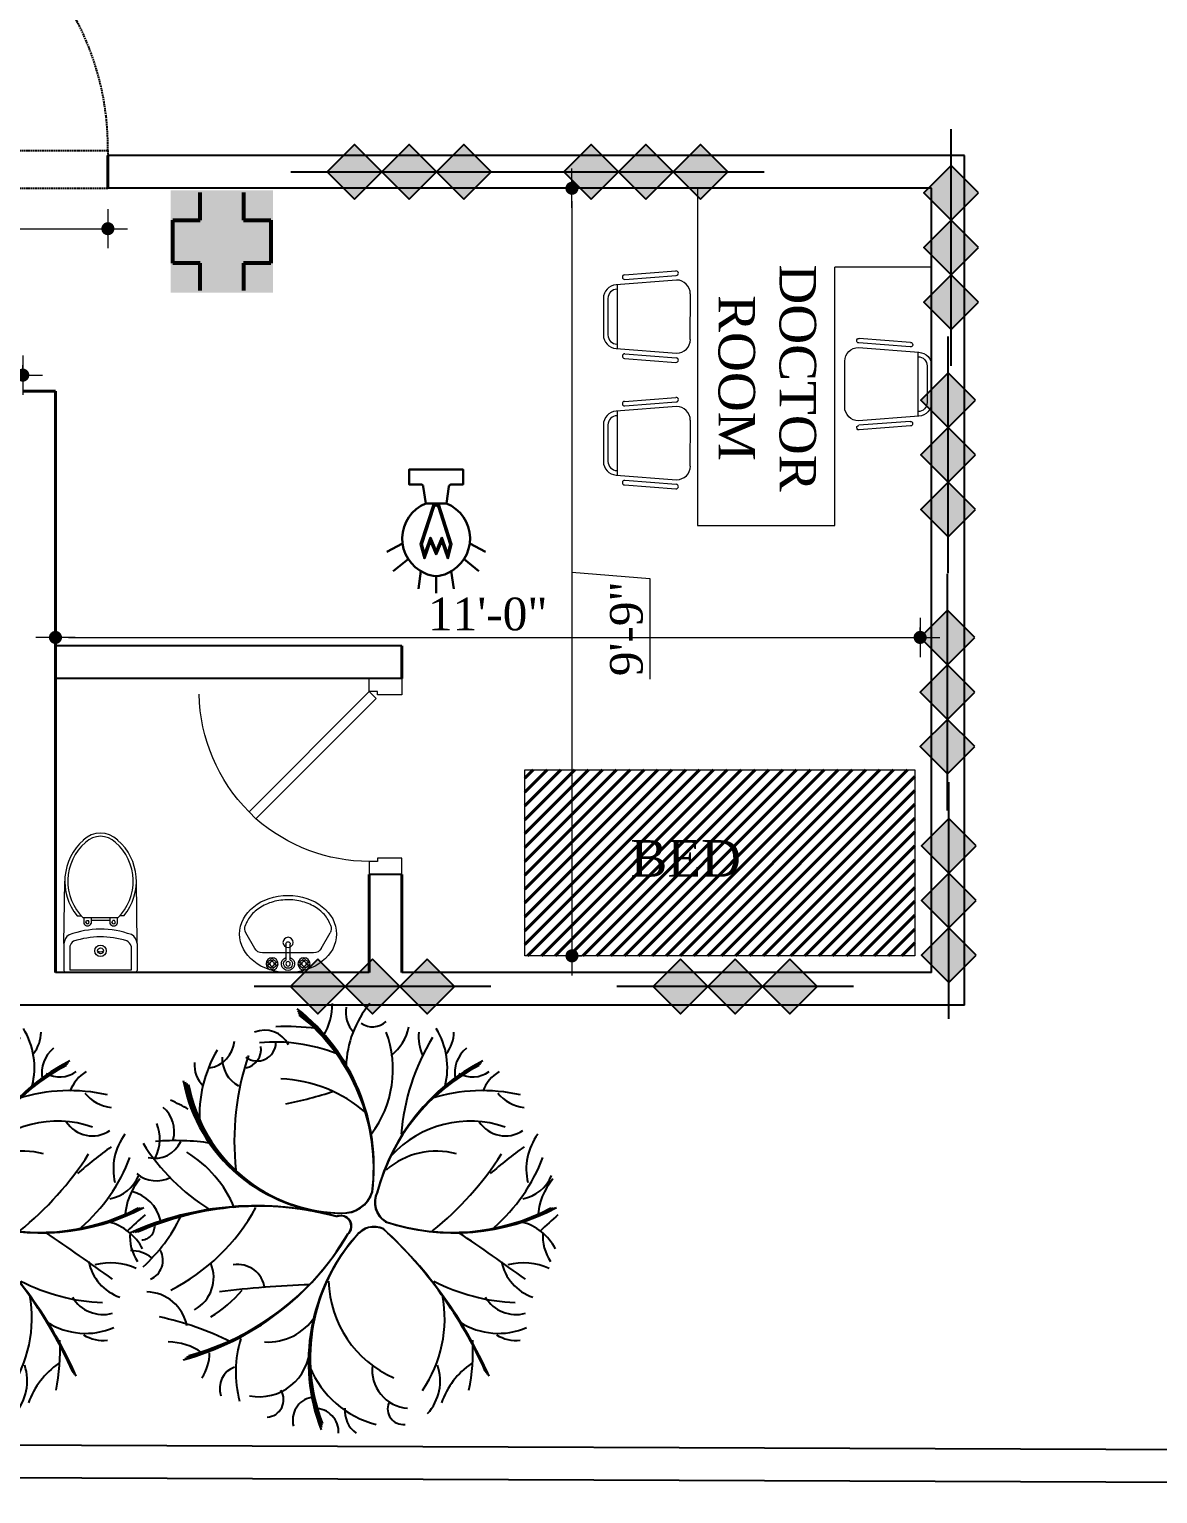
# Model space of a CAD drawing. Header units: inches. Extents: x -250485 to 735580, y -140410 to 288049.
# Drawn here: x 24086 to 24258.6, y 21187.9 to 21412 of the extents above; entities that cross this region are included whole.
import ezdxf

# ---------------------------------------------------------------- set-up
doc = ezdxf.new("R2010")
doc.units = ezdxf.units.IN
doc.header["$MEASUREMENT"] = 0
doc.header["$PDMODE"] = 35
doc.linetypes.add('DASH', pattern=[0.35, 0.25, -0.1])
doc.linetypes.add('HIDDEN', pattern=[0.375, 0.25, -0.125])
doc.layers.get('0').update_dxf_attribs({"lineweight": 0})
doc.layers.get('Defpoints').update_dxf_attribs({"lineweight": 0})
for name, color, linetype, lineweight in [('A column', 106, 'Continuous', 40), ('DIM 01', 250, 'Continuous', 9), ('DOOR', 222, 'Continuous', 0), ('Emergency Light', 251, 'Continuous', 15), ('Ferniture', 252, 'Continuous', 0), ('FUR', 36, 'Continuous', 0), ('FURNITURE', 144, 'Continuous', 0), ('Layer1', 134, 'Continuous', 0), ('LINK', 32, 'Continuous', 0), ('Text', 7, 'Continuous', 0), ('wall', 7, 'Continuous', 0)]:
    doc.layers.add(name, color=color, linetype=linetype, lineweight=lineweight)
for name, color, linetype in [('A site line', 7, 'Continuous'), ('bp door', 40, 'Continuous'), ('CAY', 94, 'Continuous'), ('fire rated wall', 7, 'Continuous')]:
    doc.layers.add(name, color=color, linetype=linetype)
doc.styles.add('ARCH', font='times.ttf')
doc.styles.add('REG', font='times.ttf')
doc.dimstyles.new('Dim-Pres', dxfattribs={"dimtxt": 5.5, "dimasz": 2, "dimexe": 1.5, "dimexo": 1.5, "dimgap": 1, "dimtad": 3, "dimdec": 0, "dimzin": 3, "dimdsep": 46, "dimlunit": 4, "dimtxsty": 'REG', "dimblk": 'point', "dimcen": 2, "dimclrd": 256, "dimclre": 256, "dimclrt": 7, "dimadec": 0, "dimazin": 0, "dimtfac": 0.75, "dimtdec": 0, "dimtmove": 1, "dimatfit": 3, "dimldrblk": 'point', "dimfxl": 0, "dimtolj": 1, "dimtzin": 0, "dimlwd": -1, "dimlwe": -1, "dimarcsym": 1})

# ---------------------------------------------------------------- blocks, each defined once
blk = doc.blocks.new('A$C4DAA3A9E')
at = {"layer": 'CAY'}
for centre, radius, start, end in [((233.9, 730.9), 109.1, 329.6891, 359.8631), ((414.6, 715.8), 49, 169.6778, 223.7113), ((541.4, 618.6), 175.1, 140.203, 178.1947), ((71.6, 452.8), 342.2, 352.9874, 51.7609), ((74.9, 451.9), 338.7, 352.9874, 51.7609), ((78.1, 451.1), 335.3, 352.9874, 51.7609), ((81.4, 450.2), 331.9, 352.9874, 51.7609), ((411.4, 724.8), 33.8, 234.9321, 313.2415), ((228.1, 640.1), 45.2, 26.989, 112.3536), ((264.2, 307.9), 383.6, 82.3394, 92.5468), ((263.1, 618.6), 182.9, 322.96, 20.2784), ((393.7, 706.1), 80.7, 307.7862, 349.2541), ((824.5, 481.2), 365.3, 148.3668, 175.7309), ((568.6, 674.3), 79, 174.4694, 203.8776), ((411.5, 621.6), 127, 345.8794, 31.5271), ((489, 682.7), 60.7, 322.1243, 359.3062), ((341.3, 539.1), 224.4, 149.9473, 183.1746), ((125.8, 671.6), 51.2, 279.4268, 354.5402), ((215.2, 664.9), 32, 233.1624, 357.7775), ((189.1, 653.1), 32.8, 282.1401, 7.8919), ((246.9, 387.5), 277.5, 68.3223, 95.6759), ((605.2, 612.4), 54.3, 129.1335, 190.2094), ((158.4, 626.3), 49.9, 175.5863, 225.7076), ((210.3, 638.2), 54.8, 178.8709, 240.3726), ((635.1, 496.2), 458.7, 161.4244, 186.0955), ((748.9, 321.9), 341.2, 117.2325, 165.0827), ((752.5, 321.4), 344.8, 117.2325, 165.0827), ((756, 320.9), 348.3, 117.2325, 165.0827), ((759.6, 320.4), 351.8, 117.2325, 165.0827), ((360.9, 650.5), 276.1, 190.6009, 269.3889), ((244.3, 364.1), 238.9, 49.1819, 87.2866), ((581.4, 653.1), 47.3, 240.5921, 306.2228), ((664.1, 555.6), 70.4, 122.4262, 158.3906), ((361.3, 647.7), 273.3, 190.6009, 269.3889), ((361.7, 644.9), 270.6, 190.6009, 269.3889), ((362, 642.1), 267.8, 190.6009, 269.3889), ((136.6, 1209.1), 661.3, 281.1188, 288.3767), ((598.3, 290.9), 291.6, 77.262, 107.3482), ((675.6, 619.6), 65.9, 218.6858, 264.1882), ((19.9, 513), 54.3, 345.3935, 49.1598), ((-77.4, 244.2), 353.4, 60.2465, 65.6779), ((-23.3, 500.2), 73, 334.5437, 21.2377), ((577.1, 348.7), 182, 70.8016, 137.4059), ((637.2, 559.4), 53.8, 213.4834, 303.4407), ((771.5, 449.1), 98.9, 143.1596, 193.4123), ((319.9, 679.6), 352, 211.9729, 238.1646), ((41.1, 515.8), 48.3, 256.5299, 336.109), ((75.6, 68.3), 429.2, 81.8669, 94.4128), ((-15.3, 300.7), 209.2, 23.3346, 57.9119), ((519.4, 351.9), 127.8, 74.3184, 131.5501), ((164.8, 774), 553.6, 309.0384, 327.2993), ((1162.8, -194), 841.3, 125.9438, 130.9474), ((421.8, 575.7), 298.9, 310.986, 339.046), ((43.9, 480.6), 51.4, 229.7012, 298.2141), ((654.7, 463.9), 66.2, 280.529, 337.3262), ((799.3, 362.7), 107.1, 139.4516, 176.9574), ((-13.9, 345.9), 67.1, 14.1637, 76.1762), ((360.8, 427.3), 53, 266.8678, 342.0261), ((361.2, 426.7), 52.4, 266.8678, 342.0261), ((361.6, 426.2), 51.9, 266.8678, 342.0261), ((362, 425.6), 51.4, 266.8678, 342.0261), ((453.6, 392.5), 38.6, 153.4198, 238.7288), ((454.1, 392.7), 38.9, 153.4198, 238.7288), ((454.7, 393), 39.3, 153.4198, 238.7288), ((455.2, 393.2), 39.7, 153.4198, 238.7288), ((212.8, -131.7), 518.4, 74.7272, 114.2407), ((214.7, -126.7), 513.2, 74.7272, 114.2407), ((216.6, -121.7), 508, 74.7272, 114.2407), ((218.5, -116.7), 502.8, 74.7272, 114.2407), ((-86.9, 549), 342.6, 296.9256, 331.1328), ((546.2, 703.4), 361.9, 251.8683, 297.7415), ((547.7, 706.9), 365.6, 251.8683, 297.7415), ((549.2, 710.3), 369.3, 251.8683, 297.7415), ((550.7, 713.8), 373, 251.8683, 297.7415), ((18.2, 351.6), 22.8, 272.5206, 11.746), ((-165, 489.4), 278, 312.0902, 334.1864), ((356.8, 351.8), 18.2, 310.1971, 114.2093), ((357.3, 352), 18, 310.1971, 114.2093), ((357.7, 352.1), 17.8, 310.1971, 114.2093), ((358.2, 352.3), 17.6, 310.1971, 114.2093), ((414.1, 313.4), 37.4, 64.1571, 144.9717), ((413.9, 314), 37, 64.1571, 144.9717), ((413.8, 314.5), 36.6, 64.1571, 144.9717), ((413.7, 315.1), 36.2, 64.1571, 144.9717), ((643.5, 273.5), 88.3, 26.9787, 76.13), ((1137.4, -105.9), 629.8, 130.7293, 134.4144), ((-31.7, 572.8), 464, 285.1321, 329.5976), ((-27.3, 570.7), 459.4, 285.1321, 329.5976), ((-23, 568.7), 454.7, 285.1321, 329.5976), ((-18.7, 566.6), 450.1, 285.1321, 329.5976), ((624, 121.4), 321.6, 138.4124, 201.0212), ((621.8, 123.9), 318.3, 138.4124, 201.0212), ((619.5, 126.4), 315.1, 138.4124, 201.0212), ((617.3, 128.8), 311.9, 138.4124, 201.0212), ((-64.8, -189.9), 730.3, 23.8645, 47.4059), ((-69.6, -195.7), 737.8, 23.8645, 47.4059), ((-74.4, -201.4), 745.3, 23.8645, 47.4059), ((-79.2, -207.2), 752.9, 23.8645, 47.4059), ((-1448.8, -2642.1), 3595.4, 53.8701, 56.0677), ((776.9, 334.9), 76.2, 175.4194, 213.9888), ((0.6, 252.3), 58.2, 52.2518, 90.5793), ((19.4, 294.3), 35.6, 294.2905, 27.1401), ((78.9, 264.9), 62.4, 298.4802, 22.9503), ((182.7, 241.3), 45.6, 6.6356, 100.1339), ((709.4, 307.4), 80.2, 190.9007, 251.4542), ((668, 185.5), 104.1, 65.2459, 104.8545), ((359.8, -1414.7), 1668.3, 91.8959, 97.1824), ((520.5, 263.1), 183.9, 181.3599, 246.59), ((667.2, 553), 331, 242.7285, 267.7139), ((25.8, 169.2), 71.3, 10.8837, 88.4892), ((21.2, 386.1), 220.7, 301.4635, 319.756), ((316.7, 195.3), 217.3, 325.7693, 10.3731), ((655.2, 262.9), 61, 211.0778, 285.1312), ((-51.2, -281.9), 490.1, 63.1155, 78.2042), ((233.1, 251.5), 96.4, 266.9392, 326.2045), ((625.5, 292), 122.1, 237.7409, 293.0103), ((63.4, 54), 101.3, 55.0521, 89.7129), ((365.6, 104.5), 186.9, 162.2918, 195.4173), ((233.3, 141.6), 348.7, 348.6722, 2.7521), ((655.4, 221), 63.1, 238.0882, 276.4822), ((58, 136.6), 76.2, 326.3348, 0.2761), ((219.1, 147.8), 85.6, 258.7357, 358.8497), ((189.9, 76.4), 38.5, 109.7766, 198.8384), ((458.6, 176.9), 166.8, 202.6674, 255.758), ((475.8, 107.5), 65.1, 172.8016, 265.6564), ((443.2, 89.1), 83.1, 317.9446, 18.6273), ((657.5, 6.1), 137, 124.7312, 160.552), ((230.2, 57.3), 30, 273.9337, 31.7343), ((315, 22.4), 39.4, 102.0332, 195.0071), ((463.5, 41.6), 26.6, 157.6352, 276.6969), ((313.1, 2), 40.6, 357.1864, 89.859), ((411.9, 38.4), 47.7, 174.9157, 233.527)]:
    blk.add_arc(centre, radius, start, end, dxfattribs=at)
blk = doc.blocks.new('30 door')
at = {"layer": 'DOOR'}
blk.add_lwpolyline([(-5, 28), (-5, 30), (0, 30), (0, 27.5), (-3.75, 27.5), (-3.75, 28), (-5, 28, 0.181643), (-22.32, 21.45), (-23.38, 20.38), (-5, 2), (-5, 0), (0, 0), (0, 2.5), (-3.75, 2.5), (-3.75, 2), (-5, 2), (-3.94, 3.06), (-22.32, 21.45), (-23.38, 20.38, 0.194724), (-31, 2.42, 0.196084)], format="xyb", dxfattribs=at)
blk = doc.blocks.new('A$C03734933')
at = {"layer": 'FURNITURE', "color": 0, "lineweight": 13}
for p, q in [((-17.03, -0.59), (-8.24, 6.47)), ((-6.99, 4.91), (-17.34, -3.4)), ((-16.41, -1.37), (-7.62, 5.69)), ((2.82, -4.13), (-2.82, 4.13)), ((-17.16, -3.25), (-9.25, -14.81)), ((-17.94, -7.43), (-13.43, -14.02)), ((-17.11, -6.87), (-12.6, -13.46)), ((-9.45, -14.93), (2.04, -8.3)), ((-7.22, -14.79), (2.54, -9.16)), ((-6.72, -15.66), (3.04, -10.03))]:
    blk.add_line(p, q, dxfattribs=at)
for centre, radius, start, end in [((-7.93, 6.08), 0.5, 308.7694, 128.7694), ((-5.3, 2.43), 3, 34.3706, 124.3706), ((-16.72, -0.98), 0.5, 128.7694, 308.7694), ((-15.46, -5.74), 3, 128.7694, 214.3706), ((-15.46, -5.74), 2, 124.3706, 214.3706), ((0.35, -5.82), 3, 304.3706, 34.3706), ((2.79, -9.6), 0.5, 299.9719, 119.9719), ((-10.95, -12.33), 3, 214.3706, 299.9719), ((-10.95, -12.33), 2, 214.3706, 304.3706), ((-6.97, -15.23), 0.5, 119.9719, 299.9719)]:
    blk.add_arc(centre, radius, start, end, dxfattribs=at)
blk = doc.blocks.new('A$C2EF268AB')
at = {"layer": 'FURNITURE', "color": 0, "lineweight": 13}
blk.add_blockref('A$C03734933', (15.46, 5.74), dxfattribs=at)
blk = doc.blocks.new('wc 2')
at = {"layer": 'Ferniture', "color": 8, "ltscale": 60}
for p, q in [((-39862.4, -30790.29), (-39862.4, -30776.96)), ((-39856.86, -30776.64), (-39861.98, -30776.64)), ((-39856.86, -30776.64), (-39844.93, -30776.8)), ((-39857.36, -30777.76), (-39861.95, -30777.76)), ((-39861.95, -30789.48), (-39861.95, -30777.76)), ((-39851.55, -30779.18), (-39851.55, -30779.94)), ((-39851.93, -30780.44), (-39853, -30780.44)), ((-39851.93, -30781.84), (-39853, -30781.84)), ((-39852.84, -30780.8), (-39852.43, -30780.96)), ((-39852.84, -30781.48), (-39852.43, -30781.32)), ((-39852.43, -30780.96), (-39852.43, -30781.32)), ((-39852.4, -30785.44), (-39852.4, -30781.86)), ((-39851.93, -30786.94), (-39851.93, -30780.3)), ((-39851.93, -30785.44), (-39853, -30785.44)), ((-39851.93, -30786.84), (-39853, -30786.84)), ((-39852.84, -30785.81), (-39852.43, -30785.96)), ((-39852.84, -30786.48), (-39852.43, -30786.32)), ((-39852.43, -30786.32), (-39852.43, -30785.96)), ((-39851.55, -30788.11), (-39851.55, -30787.3)), ((-39856.86, -30790.61), (-39861.98, -30790.61)), ((-39857.36, -30789.48), (-39861.95, -30789.48)), ((-39856.86, -30790.61), (-39844.93, -30790.48))]:
    blk.add_line(p, q, dxfattribs=at)
for radius in [1.1, 0.567]:
    blk.add_circle((-39858.22, -30783.63), radius, dxfattribs=at)
for centre, radius, start, end in [((-39862, -30777.05), 0.41, 87.0582, 167.1306), ((-39856.94, -30778.69), 2.06, 31.6681, 87.7892), ((-39844.93, -30787.23), 10.43, 40.9687, 129.423), ((-39857.86, -30779.46), 1.77, 34.051, 73.7678), ((-39872.29, -30783.68), 16.73, 342.7153, 18.1507), ((-39871.18, -30783.65), 17.09, 339.8262, 20.6699), ((-39844.93, -30787.2), 9.83, 40.9687, 135.4439), ((-39852.69, -30781.14), 0.767, 114.4787, 245.5213), ((-39852.69, -30781.14), 0.368, 114.2847, 245.7153), ((-39840.42, -30783.62), 4.09, 315.423, 44.577), ((-39840.42, -30783.62), 4.69, 315.423, 44.577), ((-39857.43, -30783.63), 0.973, 144.3819, 215.6181), ((-39852.69, -30786.14), 0.767, 114.4787, 245.5213), ((-39852.69, -30786.14), 0.368, 114.2847, 245.7153), ((-39844.93, -30780.05), 9.83, 224.5561, 319.0313), ((-39844.93, -30780.05), 10.43, 230.577, 319.0313), ((-39862, -30790.2), 0.41, 192.8694, 272.9418), ((-39857.86, -30787.78), 1.77, 286.2322, 330.6835), ((-39856.94, -30788.55), 2.06, 272.2108, 331.1884)]:
    blk.add_arc(centre, radius, start, end, dxfattribs=at)
blk = doc.blocks.new('wb')
at = {"layer": 'Ferniture', "color": 8}
for p, q in [((-20.12, -248.478), (-20.0437, -248.4353)), ((-20.1974, -248.5518), (-20.1974, -248.5461)), ((-20.1921, -248.5519), (-20.1921, -248.5461)), ((-20.1419, -248.5153), (-20.1419, -248.7639)), ((-20.205, -248.5595), (-20.2108, -248.5595)), ((-20.2051, -248.5648), (-20.2108, -248.5648)), ((-20.1974, -248.5724), (-20.1974, -248.5782)), ((-20.1921, -248.5724), (-20.1921, -248.5782)), ((-20.1845, -248.5595), (-20.1787, -248.5595)), ((-20.1845, -248.5648), (-20.1787, -248.5648)), ((-20.1763, -248.6289), (-20.0986, -248.6289)), ((-20.0986, -248.6503), (-20.1763, -248.6503)), ((-20.205, -248.7144), (-20.2108, -248.7144)), ((-20.2051, -248.7198), (-20.2108, -248.7198)), ((-20.1974, -248.7068), (-20.1974, -248.7011)), ((-20.1974, -248.7273), (-20.1974, -248.7331)), ((-20.1921, -248.7069), (-20.1921, -248.7011)), ((-20.1921, -248.7274), (-20.1921, -248.7331)), ((-20.1845, -248.7144), (-20.1787, -248.7144)), ((-20.1845, -248.7198), (-20.1787, -248.7198)), ((-20.12, -248.8012), (-20.0437, -248.8439))]:
    blk.add_line(p, q, dxfattribs=at)
for centre, radius in [((-20.1948, -248.5621), 0.0294), ((-20.1948, -248.5621), 0.0107), ((-20.1948, -248.5408), 0.00597), ((-20.2161, -248.5621), 0.00597), ((-20.1948, -248.5835), 0.00597), ((-20.1734, -248.5621), 0.00597), ((-20.0907, -248.6396), 0.0247), ((-20.1948, -248.7171), 0.0294), ((-20.1948, -248.6396), 0.0107), ((-20.1948, -248.6957), 0.00597), ((-20.2161, -248.7171), 0.00597), ((-20.1948, -248.7171), 0.0107), ((-20.1948, -248.7385), 0.00597), ((-20.1734, -248.7171), 0.00597)]:
    blk.add_circle(centre, radius, dxfattribs=at)
for centre, radius, start, end in [((-20.0992, -248.5153), 0.0427, 119.2338, 180), ((-20.0229, -248.4726), 0.0427, 72.15281, 119.2338), ((-20.1948, -248.5621), 0.0214, 105.7907, 164.7593), ((-20.1948, -248.5621), 0.0214, 16.0953, 73.7658), ((-20.1948, -248.6396), 0.0321, 19.6397, 340.3486), ((-20.1948, -248.6396), 0.0214, 30.2446, 329.6569), ((-20.1948, -248.5621), 0.0214, 195.92113, 253.55875), ((-20.1948, -248.5621), 0.0214, 285.9116, 343.88), ((-20.0986, -248.6396), 0.0107, 270, 90), ((-20.1948, -248.7171), 0.0214, 105.9116, 163.88), ((-20.1948, -248.7171), 0.0214, 196.09531, 253.76578), ((-20.1948, -248.7171), 0.0214, 285.7907, 344.7593), ((-20.1948, -248.7171), 0.0214, 15.9211, 73.5587), ((-20.0992, -248.7639), 0.0427, 180, 240.7662), ((-20.0229, -248.8066), 0.0427, 240.7662, 287.83845)]:
    blk.add_arc(centre, radius, start, end, dxfattribs=at)
at = {"layer": 'Ferniture', "color": 8, "extrusion": (0, 0, -1)}
blk.add_ellipse((-20.0499, -248.6396), major_axis=(0, 0.2354), ratio=0.797168, dxfattribs=at)
at = {"layer": 'Ferniture', "color": 8}
blk.add_open_spline([(-20.0098, -248.4319), (-20.0094, -248.4321), (-20.0091, -248.4322), (-19.9901, -248.4385), (-19.972, -248.4489), (-19.9395, -248.4777), (-19.9251, -248.496), (-19.9021, -248.5383), (-19.8936, -248.5623), (-19.8837, -248.6127), (-19.8824, -248.6391), (-19.8872, -248.6907), (-19.8933, -248.7159), (-19.912, -248.7617), (-19.9246, -248.7824), (-19.9542, -248.8164), (-19.9713, -248.8297), (-19.9961, -248.8422), (-20.0029, -248.845), (-20.0098, -248.8473)], degree=3, knots=[6.534436, 6.534436, 6.534436, 6.534436, 6.540906, 6.540906, 6.898183, 6.898183, 7.255461, 7.255461, 7.612738, 7.612738, 7.970015, 7.970015, 8.327293, 8.327293, 8.68457, 8.68457, 9.041847, 9.041847, 9.173596, 9.173596, 9.173596, 9.173596], dxfattribs=at)
blk = doc.blocks.new('bfg')
at = {"layer": 'fire rated wall'}
h = blk.add_hatch(color=1, dxfattribs=at)
h.dxf.hatch_style = 1
h.paths.add_polyline_path([(9432308.67, -5613534.51), (9432321.43, -5613547.26), (9432334.18, -5613534.51)])
h.paths.add_polyline_path([(9432334.18, -5613534.51), (9432321.43, -5613521.75), (9432308.67, -5613534.51)])
h.paths.add_polyline_path([(9432334.18, -5613534.51), (9432359.68, -5613534.51), (9432346.93, -5613521.75)])
h.paths.add_polyline_path([(9432334.18, -5613534.51), (9432346.93, -5613547.26), (9432359.68, -5613534.51)])
at = {"layer": 'fire rated wall', "color": 1, "elevation": 0}
for points in [[(9432321.43, -5613547.26), (9432334.18, -5613534.51), (9432321.43, -5613521.75), (9432308.67, -5613534.51)], [(9432346.93, -5613547.26), (9432359.68, -5613534.51), (9432346.93, -5613521.75), (9432334.18, -5613534.51)]]:
    blk.add_lwpolyline(points, close=True, dxfattribs=at)
blk.add_lwpolyline([(9432291.67, -5613534.51), (9432376.69, -5613534.51)], dxfattribs=at)
blk = doc.blocks.new('3HR RATE')
at = {"layer": 'fire rated wall', "xscale": 1.292997314696549, "yscale": 1.292997314696549, "zscale": 1.292997314696549}
for p in [(-12191616.17, 7245476.71), (-12191583.19, 7245476.71)]:
    blk.add_blockref('bfg', p, dxfattribs=at)
blk = doc.blocks.new('fddfgdgfsg')
at = {"ltscale": 100000}
h = blk.add_hatch(color=1, dxfattribs=at)
h.paths.add_polyline_path([(2091.9, -12378.98), (2096.33, -12383.41), (2100.73, -12379), (2100.72, -12378.98), (2100.73, -12378.97), (2096.32, -12374.56)])
h.paths.add_polyline_path([(2105.14, -12383.41), (2109.56, -12378.98), (2105.14, -12374.56), (2100.73, -12378.97), (2100.75, -12378.98), (2100.73, -12379)])
at = {"layer": 'bp door', "color": 1, "linetype": 'DASH'}
for p, q in [((2117.32, -12362.64, -9.7), (2072.61, -12362.64, -9.7)), ((2072.61, -12368.4, -9.7), (2072.61, -12362.64, -9.7)), ((2117.32, -12368.4, -9.7), (2072.61, -12368.4, -9.7))]:
    blk.add_line(p, q, dxfattribs=at)
at = {"layer": 'bp door', "color": 1, "elevation": -9.7}
for points in [[(2117.32, -12368.4), (2118.55, -12368.4), (2118.55, -12370.87), (2120.61, -12370.87), (2120.61, -12362.64), (2117.32, -12362.64)], [(2116.08, -12410.64), (2118.55, -12410.64), (2118.55, -12368.4), (2116.08, -12368.4)], [(2100.75, -12378.98), (2096.32, -12374.56), (2091.9, -12378.98), (2096.33, -12383.41)], [(2109.56, -12378.98), (2105.14, -12374.56), (2100.72, -12378.98), (2105.14, -12383.41)]]:
    blk.add_lwpolyline(points, close=True, dxfattribs=at)
at = {"layer": 'bp door', "color": 1, "linetype": 'DASH'}
blk.add_arc((2114.39, -12368.89, -9.7), 41.79, 179.3284, 272.3206, dxfattribs=at)
blk = doc.blocks.new('dot')
at = {"color": 4}
for p, q in [((0, 1.5), (0, -1.5)), ((-1.5, 0), (1.5, 0))]:
    blk.add_line(p, q, dxfattribs=at)
at = {"color": 6, "const_width": 0.5}
blk.add_lwpolyline([(-0.25, 0, 1), (0.25, 0, 1)], format="xyb", close=True, dxfattribs=at)
blk = doc.blocks.new('point')
blk.add_blockref('dot', (0, 0))
blk = doc.blocks.new('*D378')
at = {"layer": 'Defpoints', "color": 0, "ltscale": 30, "transparency": 16777216}
for p in [(24050.01, 21387.64, -11.61), (24098.01, 21387.64, -11.61), (24098.01, 21381.45)]:
    blk.add_point(p, dxfattribs=at)
at = {"layer": 'Layer1', "ltscale": 30, "transparency": 16777216}
for p, q in [((24050.01, 21382.99), (24050.01, 21379.95)), ((24098.01, 21382.99), (24098.01, 21379.95)), ((24052.01, 21381.45), (24096.01, 21381.45))]:
    blk.add_line(p, q, dxfattribs=at)
at = {"layer": 'Layer1', "ltscale": 30, "transparency": 16777216, "xscale": 2, "yscale": 2, "zscale": 2, "rotation": 180}
blk.add_blockref('point', (24050.01, 21381.45), dxfattribs=at)
at = {"layer": 'Layer1', "ltscale": 30, "transparency": 16777216, "xscale": 2, "yscale": 2, "zscale": 2}
blk.add_blockref('point', (24098.01, 21381.45), dxfattribs=at)
at = {"layer": 'Layer1', "color": 7, "ltscale": 30, "transparency": 16777216, "insert": (24074.01, 21385), "char_height": 5, "attachment_point": 5, "style": 'REG'}
blk.add_mtext('\\A1;4\'-0"', dxfattribs=at)
blk = doc.blocks.new('A$C16DB04AD')
at = {"layer": 'Emergency Light', "color": 154, "lineweight": 30}
for p, q in [((-6.54, -14.39), (-9.59, -15.98)), ((6.54, -14.39), (9.59, -15.98)), ((-5.43, -17.4), (-8.33, -19.77)), ((-2.95, -19.78), (-3.46, -23.22)), ((2.95, -19.78), (3.46, -23.22)), ((5.43, -17.4), (8.33, -19.77)), ((0, -20.7), (0, -24))]:
    blk.add_line(p, q, dxfattribs=at)
blk.add_lwpolyline([(-2, -6.57), (-2.49, -3.28, 0.371278), (-2.94, -2.89), (-5.25, -2.89), (-5.25, 0), (5.25, 0), (5.25, -2.89), (2.94, -2.89, 0.371278), (2.49, -3.28), (2, -6.57)], format="xyb", dxfattribs=at)
at = {"layer": 'Emergency Light', "color": 1, "lineweight": 30}
blk.add_lwpolyline([(-0.43, -6.57), (-3.01, -14.48), (-2.28, -17.27), (-1.1, -13.91), (0, -16.5), (1.1, -13.91), (2.28, -17.27), (3.01, -14.48), (0.43, -6.57)], dxfattribs=at)
blk.add_lwpolyline([(0.43, -7.28, 0.690361), (-0.43, -7.28), (-2.75, -14.5), (-2.25, -16.42), (-1.12, -13.21), (0, -15.86), (1.12, -13.21), (2.25, -16.42), (2.75, -14.5), (0.43, -7.28)], format="xyb", dxfattribs=at)
at = {"layer": 'Emergency Light', "color": 154, "lineweight": 30}
blk.add_lwpolyline([(-2.02, -6.58), (2, -6.57)], dxfattribs=at)
for centre, radius, start, end in [((0.78, -13.41), 7.38, 112.0671, 245.9767), ((-0.78, -13.41), 7.38, 294.0233, 67.9329), ((0, -15.96), 4.74, 241.9689, 298.0311)]:
    blk.add_arc(centre, radius, start, end, dxfattribs=at)
blk = doc.blocks.new('er32')
at = {"lineweight": 53, "ltscale": 100000}
h = blk.add_hatch(color=98, dxfattribs=at)
h.paths.add_polyline_path([(-274598.8, 140480.8), (-274598.8, 140402.5), (-274520.5, 140402.5), (-274520.5, 140480.8)])
h.paths.add_polyline_path([(-274576.2, 140479.2), (-274543, 140479.2), (-274543, 140458.2), (-274522.1, 140458.2), (-274522.1, 140425.1), (-274543, 140425.1), (-274543, 140404.2), (-274576.2, 140404.2), (-274576.2, 140425.1), (-274597.1, 140425.1), (-274597.1, 140458.2), (-274576.2, 140458.2)], flags=16)
blk.add_hatch(color=7, dxfattribs=at).paths.add_polyline_path([(-274543, 140425.1), (-274522.1, 140425.1), (-274522.1, 140458.2), (-274543, 140458.2), (-274543, 140479.2), (-274576.2, 140479.2), (-274576.2, 140458.2), (-274597.1, 140458.2), (-274597.1, 140425.1), (-274576.2, 140425.1), (-274576.2, 140404.2), (-274543, 140404.2)])
at = {"color": 75, "lineweight": 53, "ltscale": 100000}
for p, q in [((-274576.2, 140458.2), (-274576.2, 140479.2)), ((-274543, 140479.2), (-274543, 140458.2)), ((-274597.1, 140425.1), (-274597.1, 140458.2)), ((-274597.1, 140458.2), (-274576.2, 140458.2)), ((-274543, 140458.2), (-274522.1, 140458.2)), ((-274522.1, 140458.2), (-274522.1, 140425.1)), ((-274576.2, 140425.1), (-274597.1, 140425.1)), ((-274576.2, 140404.2), (-274576.2, 140425.1)), ((-274522.1, 140425.1), (-274543, 140425.1)), ((-274543, 140425.1), (-274543, 140404.2))]:
    blk.add_line(p, q, dxfattribs=at)
blk = doc.blocks.new('*D417')
at = {"layer": 'Defpoints', "color": 0, "ltscale": 30, "transparency": 16777216}
for p in [(23929.85, 21359.05), (24084.99, 21356.58, -11.61), (23929.85, 21355.05)]:
    blk.add_point(p, dxfattribs=at)
at = {"layer": 'Layer1', "ltscale": 30, "transparency": 16777216}
for p, q in [((23929.85, 21356.55), (23929.85, 21360.55)), ((24084.99, 21358.77), (24084.99, 21360.55)), ((24082.99, 21359.05), (23931.85, 21359.05))]:
    blk.add_line(p, q, dxfattribs=at)
at = {"layer": 'Layer1', "ltscale": 30, "transparency": 16777216, "xscale": 2, "yscale": 2, "zscale": 2, "rotation": 180}
blk.add_blockref('point', (23929.85, 21359.05), dxfattribs=at)
at = {"layer": 'Layer1', "ltscale": 30, "transparency": 16777216, "xscale": 2, "yscale": 2, "zscale": 2}
blk.add_blockref('point', (24084.99, 21359.05), dxfattribs=at)
at = {"layer": 'Layer1', "color": 7, "ltscale": 30, "transparency": 16777216, "insert": (24007.42, 21362.55), "char_height": 5, "attachment_point": 5, "style": 'REG'}
blk.add_mtext('\\A1;12\'-11"', dxfattribs=at)
blk = doc.blocks.new('*D418')
at = {"layer": 'Defpoints', "color": 0, "ltscale": 30, "transparency": 16777216}
for p in [(24089.99, 21317.64, -11.61), (24222.28, 21318.92, -11.61), (24222.28, 21318.92)]:
    blk.add_point(p, dxfattribs=at)
at = {"layer": 'Layer1', "ltscale": 30, "transparency": 16777216}
for p, q in [((24089.99, 21319.14), (24089.99, 21320.42)), ((24222.28, 21319.72), (24222.28, 21320.42)), ((24091.99, 21318.92), (24220.28, 21318.92))]:
    blk.add_line(p, q, dxfattribs=at)
at = {"layer": 'Layer1', "ltscale": 30, "transparency": 16777216, "xscale": 2, "yscale": 2, "zscale": 2, "rotation": 180}
blk.add_blockref('point', (24089.99, 21318.92), dxfattribs=at)
at = {"layer": 'Layer1', "ltscale": 30, "transparency": 16777216, "xscale": 2, "yscale": 2, "zscale": 2}
blk.add_blockref('point', (24222.28, 21318.92), dxfattribs=at)
at = {"layer": 'Layer1', "color": 7, "ltscale": 30, "transparency": 16777216, "insert": (24156.13, 21322.47), "char_height": 5, "attachment_point": 5, "style": 'REG'}
blk.add_mtext('\\A1;11\'-0"', dxfattribs=at)
blk = doc.blocks.new('*D419')
at = {"layer": 'Defpoints', "color": 0, "ltscale": 30, "transparency": 16777216}
for p in [(24164.55, 21387.64, -11.61), (24164.55, 21270.21, -11.61), (24169.01, 21270.21)]:
    blk.add_point(p, dxfattribs=at)
at = {"layer": 'Layer1', "ltscale": 30, "transparency": 16777216}
for p, q in [((24168, 21387.64), (24170.51, 21387.64)), ((24169.01, 21385.64), (24169.01, 21272.21)), ((24169.01, 21328.93), (24180.91, 21327.95)), ((24180.91, 21327.95), (24180.91, 21312.55)), ((24168, 21270.21), (24170.51, 21270.21))]:
    blk.add_line(p, q, dxfattribs=at)
at = {"layer": 'Layer1', "ltscale": 30, "transparency": 16777216, "xscale": 2, "yscale": 2, "zscale": 2}
for p, rotation in [((24169.01, 21387.64), 90), ((24169.01, 21270.21), 270)]:
    blk.add_blockref('point', p, dxfattribs=dict(at, rotation=rotation))
at = {"layer": 'Layer1', "color": 7, "ltscale": 30, "transparency": 16777216, "insert": (24177.36, 21320.25), "char_height": 5, "attachment_point": 5, "rotation": 90, "style": 'REG'}
blk.add_mtext('\\A1;9\'-9"', dxfattribs=at)

msp = doc.modelspace()

# ---------------------------------------------------------------- hatches: boundary and pattern name
at = {"layer": 'A column', "ltscale": 30}
h = msp.add_hatch(dxfattribs=at)
h.set_pattern_fill('ANSI31', scale=12, style=0)
h.set_pattern_definition([(45, (-15654.0834, -12916.0986), (-1.06066017, 1.06066017), [])])
h.paths.add_polyline_path([(24161.81, 21298.65), (24221.46, 21298.65), (24221.46, 21270.21), (24161.81, 21270.21)])

# ---------------------------------------------------------------- linework, layer by layer
at = {"layer": 'A column', "color": 7, "ltscale": 30}
msp.add_line((24084.99, 21356.58, -11.61), (24089.99, 21356.58, -11.61), dxfattribs=at)
at = {"layer": 'A column', "color": 7, "ltscale": 30, "elevation": -11.61}
for points in [[(24098.01, 21392.64), (24098.01, 21387.64)], [(24089.99, 21356.58), (24089.99, 21267.64)], [(24142.99, 21317.64), (24142.99, 21312.64)], [(24137.99, 21282.64), (24137.99, 21267.64)], [(24142.99, 21282.64), (24142.99, 21267.64)]]:
    msp.add_lwpolyline(points, dxfattribs=at)
at = {"layer": 'A site line', "color": 7, "ltscale": 30, "elevation": -11.61}
for points in [[(24718.23, 21681.39), (24706.02, 21187.92), (22207.16, 21197.58)], [(24713.23, 21681.51), (24701.14, 21192.94), (22207.18, 21202.58)], [(24229.04, 21392.64), (24098.01, 21392.64)], [(24229.04, 21262.64), (24229.04, 21392.64)], [(24224.04, 21387.64), (24098.01, 21387.64)], [(24224.04, 21267.64), (24224.04, 21387.64)], [(24142.99, 21317.64), (24089.99, 21317.64)], [(24142.99, 21312.64), (24089.99, 21312.64)], [(24142.99, 21282.64), (24137.99, 21282.64)], [(24137.99, 21267.64), (24089.99, 21267.64)], [(24224.04, 21267.64), (24142.99, 21267.64)], [(24229.04, 21262.64), (23926.93, 21262.64)]]:
    msp.add_lwpolyline(points, dxfattribs=at)
at = {"layer": 'FUR', "color": 7, "elevation": -11.61}
msp.add_lwpolyline([(24161.81, 21298.65), (24221.46, 21298.65), (24221.46, 21270.21), (24161.81, 21270.21)], close=True, dxfattribs=at)
at = {"layer": 'FURNITURE', "color": 7, "lineweight": 13, "elevation": -11.61}
for points in [[(24209.24, 21387.64), (24188.24, 21387.64), (24188.24, 21336.04), (24209.24, 21336.04), (24209.24, 21375.58)], [(24209.24, 21387.64), (24224.04, 21387.64), (24224.04, 21375.58), (24209.24, 21375.58)]]:
    msp.add_lwpolyline(points, dxfattribs=at)

# ---------------------------------------------------------------- block references
at = {"color": 7, "linetype": 'HIDDEN', "xscale": -31.50293870684709, "yscale": 31.50293870684709, "zscale": 31.50293870684691, "rotation": 270}
msp.add_blockref('wb', (31958.45, 21905.18, -11.61), dxfattribs=at)
at = {"layer": 'CAY', "color": 7, "xscale": 0.09000000000014552, "yscale": 0.08999999999878128, "zscale": 0.09000000000014552}
for p in [(24038.31, 21197.16, -11.6), (24101.48, 21197.16, -11.6)]:
    msp.add_blockref('A$C4DAA3A9E', p, dxfattribs=at)
at = {"layer": 'DIM 01', "color": 63, "lineweight": -2, "xscale": 0.2000000000007276, "yscale": 0.2000000000007276, "zscale": 0.2000000000007276}
msp.add_blockref('er32', (79027.38, -6708.86), dxfattribs=at)
at = {"layer": 'Emergency Light', "lineweight": 30, "xscale": 0.7868064756185049, "yscale": 0.7868064756185049, "zscale": 0.7868064756213451}
msp.add_blockref('A$C16DB04AD', (24148.23, 21344.6), dxfattribs=at)
at = {"layer": 'Layer1', "rotation": 180}
msp.add_blockref('fddfgdgfsg', (26170.61, 9025, -1.91), dxfattribs=at)
at = {"layer": 'Layer1', "xscale": 0.2533935670508072, "yscale": 0.2533935670508072, "zscale": 0.2533935670521235}
for p, rotation in [((20981.49, 20267.93, -11.61), 90), ((20981.03, 20236.22, -11.61), 90), ((20980.91, 20199.92, -11.61), 90), ((20981.14, 20168.02, -11.61), 90), ((25249.14, 18019.99), 180), ((25304.63, 18019.99), 180)]:
    msp.add_blockref('3HR RATE', p, dxfattribs=dict(at, rotation=rotation))
at = {"layer": 'Layer1', "xscale": 0.2533935670508072, "yscale": 0.2533935670526262, "zscale": 0.2533935670521235}
for p in [(23033.45, 24635.69, -11.61), (23069.66, 24635.69, -11.61)]:
    msp.add_blockref('3HR RATE', p, dxfattribs=at)
at = {"layer": 'LINK', "color": 7, "lineweight": 13}
for p, xscale, yscale, zscale, rotation in [((24175.92, 21370.79, -11.61), 0.6999999999999784, 0.6999999999999784, 0.6999999999999784, 325.6293531249387), ((24221.94, 21360.46, -11.61), -0.6999999999989516, 0.7000000000007276, 0.7, 34.37064687493848), ((24175.92, 21351.44, -11.61), 0.6999999999999784, 0.6999999999999784, 0.6999999999999784, 325.6293531249387)]:
    msp.add_blockref('A$C2EF268AB', p, dxfattribs=dict(at, xscale=xscale, yscale=yscale, zscale=zscale, rotation=rotation))
at = {"layer": 'wall', "color": 7, "lineweight": -3, "xscale": -1, "rotation": 180}
msp.add_blockref('30 door', (24142.99, 21312.64, -11.61), dxfattribs=at)
at = {"layer": 'wall', "color": 7, "xscale": 0.8000000000001819, "yscale": 0.8000000000001819, "zscale": 0.8000000000001819, "rotation": 90}
msp.add_blockref('wc 2', (-530.02, 53157.56, -11.61), dxfattribs=at)

# ---------------------------------------------------------------- texts
at = {"layer": 'Text', "color": 7, "insert": (24206.37, 21358.61, -11.61), "char_height": 5.6, "width": 37.3677, "attachment_point": 2, "rotation": 270, "style": 'ARCH'}
msp.add_mtext('DOCTOR\\PROOM', dxfattribs=at)
at = {"layer": 'Text', "color": 7, "insert": (24186.42, 21297.25, -11.61), "char_height": 5.6, "width": 37.3677, "attachment_point": 2, "style": 'ARCH'}
msp.add_mtext('\\PBED', dxfattribs=at)

# ---------------------------------------------------------------- dimensions: what is measured, and where the dimension line sits
at = {"layer": 'Layer1', "ltscale": 30}
dim = msp.add_linear_dim(base=(24169.01, 21270.21), p1=(24164.55, 21387.64, -11.61), p2=(24164.55, 21270.21, -11.61), angle=90, dimstyle='Dim-Pres', override={"dimtxt": 5, "dimfxl": 4, "dimfxlon": 1}, dxfattribs=at)
dim.commit()
dim.dimension.update_dxf_attribs({"geometry": '*D419', "text_midpoint": (24180.91, 21326.95), "dimtype": 160})
for base, p1, p2, picture, middle in [((24098.01, 21381.45), (24050.01, 21387.64, -11.61), (24098.01, 21387.64, -11.61), '*D378', (24074.01, 21385)), ((23929.85, 21359.05), (24084.99, 21356.58, -11.61), (23929.85, 21355.05), '*D417', (24007.42, 21362.55)), ((24222.28, 21318.92), (24089.99, 21317.64, -11.61), (24222.28, 21318.92, -11.61), '*D418', (24156.13, 21322.47))]:
    dim = msp.add_linear_dim(base=base, p1=p1, p2=p2, dimstyle='Dim-Pres', override={"dimtxt": 5, "dimfxl": 4, "dimfxlon": 1}, dxfattribs=at)
    dim.commit()
    dim.dimension.update_dxf_attribs({"geometry": picture, "text_midpoint": middle})

doc.saveas('drawing.dxf')
